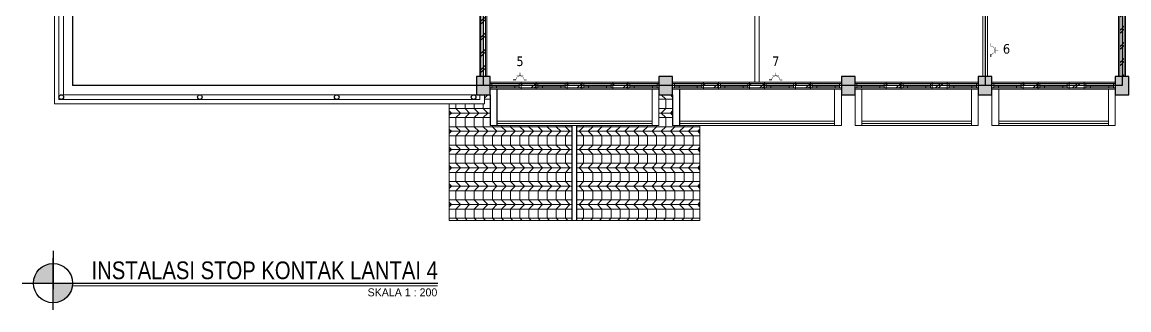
# Model space of a CAD drawing. Header units: millimetres. Extents: x -17012 to 17775, y -5570 to 5430.
# Drawn here: x 9390 to 14241, y 671 to 1929 of the extents above; entities that cross this region are included whole.
import ezdxf

# ---------------------------------------------------------------- set-up
doc = ezdxf.new("R2010")
doc.units = ezdxf.units.MM
for name, color, linetype, lineweight in [('ars', 11, 'Continuous', 5), ('DENAH', 7, 'Continuous', 0), ('dinding', 5, 'Continuous', 15), ('KOLOM', 1, 'Continuous', 30), ('kus', 63, 'Continuous', 15), ('LAMPU-LISTRIK', 22, 'Continuous', 0), ('lan', 7, 'Continuous', 15), ('Notasi', 2, 'Continuous', 20), ('PARTISI', 190, 'Continuous', 9), ('SANITAIR', 4, 'Continuous', 5), ('sol kol', 8, 'Continuous', 0)]:
    doc.layers.add(name, color=color, linetype=linetype, lineweight=lineweight)
doc.layers.add('as', color=1, linetype='Continuous', plot=False)
doc.layers.add('D1', color=1, linetype='Continuous')
doc.layers.add('HT', color=8, linetype='Continuous')
doc.styles.add('NOT', font='ARIALN.TTF')
doc.styles.add('style2', font='verdana.ttf')
doc.styles.add('tahoma', font='tahoma.ttf')

# ---------------------------------------------------------------- blocks, each defined once
blk = doc.blocks.new('K1')
at = {"layer": 'KOLOM'}
blk.add_lwpolyline([(0.2, 0.15), (-0.2, 0.15), (-0.2, -0.15), (0.2, -0.15), (0.2, 0.15)], dxfattribs=at)
blk = doc.blocks.new('H')
at = {"layer": 'LAMPU-LISTRIK', "ltscale": 2}
blk.add_line((2116771, -303777), (2116700, -303777), dxfattribs=at)
at = {"layer": 'LAMPU-LISTRIK', "ltscale": 2, "const_width": 10}
for points in [[(2116880, -303647), (2116880, -303577)], [(2116700, -303777), (2116771, -303777)], [(2116970, -303647), (2116790, -303647)], [(2117060, -303777), (2116989, -303777)]]:
    blk.add_lwpolyline(points, dxfattribs=at)
blk.add_lwpolyline([(2116989, -303777, 1), (2116771, -303777)], format="xyb", dxfattribs=at)

msp = doc.modelspace()

# ---------------------------------------------------------------- hatches: boundary and pattern name
at = {"layer": 'ars'}
h = msp.add_hatch(dxfattribs=at)
h.set_pattern_fill('TEMBOK', color=256, scale=50)
h.set_pattern_definition([(45, (12210.864, 1611.834), (-35.3553, 35.3553), []), (45, (12223.364, 1611.834), (-35.3553, 35.3553), [])])
h.paths.add_polyline_path([(11420.9, 1691.8), (11420.9, 2511.8), (11400.9, 2511.8), (11400.9, 1691.8)])
h = msp.add_hatch(dxfattribs=at)
h.set_pattern_fill('TEMBOK', color=256, scale=50)
h.set_pattern_definition([(45, (12010.864, 1611.834), (-35.3553, 35.3553), []), (45, (12023.364, 1611.834), (-35.3553, 35.3553), [])])
h.paths.add_polyline_path([(14220.9, 1691.8), (14220.9, 2511.8), (14200.9, 2511.8), (14200.9, 1691.8)])
h = msp.add_hatch(dxfattribs=at)
h.set_pattern_fill('TEMBOK', color=256, scale=50)
h.set_pattern_definition([(45, (10750.864, 1336.834), (-35.3553, 35.3553), []), (45, (10763.364, 1336.834), (-35.3553, 35.3553), [])])
h.paths.add_polyline_path([(11642.2, 1661.8), (11576.9, 1661.8), (11576.9, 1641.8), (11642.2, 1641.8)])
h = msp.add_hatch(dxfattribs=at)
h.set_pattern_fill('TEMBOK', color=256, scale=50)
h.set_pattern_definition([(45, (10952.2, 1336.834), (-35.3553, 35.3553), []), (45, (10964.7, 1336.834), (-35.3553, 35.3553), [])])
h.paths.add_polyline_path([(11843.5, 1661.8), (11778.2, 1661.8), (11778.2, 1641.8), (11843.5, 1641.8)])
h = msp.add_hatch(dxfattribs=at)
h.set_pattern_fill('TEMBOK', color=256, scale=50)
h.set_pattern_definition([(45, (11153.53, 1336.834), (-35.3553, 35.3553), []), (45, (11166.03, 1336.834), (-35.3553, 35.3553), [])])
h.paths.add_polyline_path([(12044.9, 1661.8), (11979.5, 1661.8), (11979.5, 1641.8), (12044.9, 1641.8)])
h = msp.add_hatch(dxfattribs=at)
h.set_pattern_fill('TEMBOK', color=256, scale=50)
h.set_pattern_definition([(45, (11550.864, 1336.834), (-35.3553, 35.3553), []), (45, (11563.364, 1336.834), (-35.3553, 35.3553), [])])
h.paths.add_polyline_path([(12442.2, 1661.8), (12376.9, 1661.8), (12376.9, 1641.8), (12442.2, 1641.8)])
h = msp.add_hatch(dxfattribs=at)
h.set_pattern_fill('TEMBOK', color=256, scale=50)
h.set_pattern_definition([(45, (11752.2, 1336.834), (-35.3553, 35.3553), []), (45, (11764.7, 1336.834), (-35.3553, 35.3553), [])])
h.paths.add_polyline_path([(12643.5, 1661.8), (12578.2, 1661.8), (12578.2, 1641.8), (12643.5, 1641.8)])
h = msp.add_hatch(dxfattribs=at)
h.set_pattern_fill('TEMBOK', color=256, scale=50)
h.set_pattern_definition([(45, (11953.53, 1336.834), (-35.3553, 35.3553), []), (45, (11966.03, 1336.834), (-35.3553, 35.3553), [])])
h.paths.add_polyline_path([(12844.9, 1661.8), (12779.5, 1661.8), (12779.5, 1641.8), (12844.9, 1641.8)])
h = msp.add_hatch(dxfattribs=at)
h.set_pattern_fill('TEMBOK', color=256, scale=50)
h.set_pattern_definition([(45, (12350.864, 1336.834), (-35.3553, 35.3553), []), (45, (12363.364, 1336.834), (-35.3553, 35.3553), [])])
h.paths.add_polyline_path([(13242.9, 1661.8), (13176.9, 1661.8), (13176.9, 1641.8), (13242.9, 1641.8)])
h = msp.add_hatch(dxfattribs=at)
h.set_pattern_fill('TEMBOK', color=256, scale=50)
h.set_pattern_definition([(45, (12522.864, 1336.834), (-35.3553, 35.3553), []), (45, (12535.364, 1336.834), (-35.3553, 35.3553), [])])
h.paths.add_polyline_path([(13444.9, 1661.8), (13378.9, 1661.8), (13378.9, 1641.8), (13444.9, 1641.8)])
h = msp.add_hatch(dxfattribs=at)
h.set_pattern_fill('TEMBOK', color=256, scale=50)
h.set_pattern_definition([(45, (12950.864, 1336.834), (-35.3553, 35.3553), []), (45, (12963.364, 1336.834), (-35.3553, 35.3553), [])])
h.paths.add_polyline_path([(13842.9, 1661.8), (13776.9, 1661.8), (13776.9, 1641.8), (13842.9, 1641.8)])
h = msp.add_hatch(dxfattribs=at)
h.set_pattern_fill('TEMBOK', color=256, scale=50)
h.set_pattern_definition([(45, (13122.864, 1336.834), (-35.3553, 35.3553), []), (45, (13135.364, 1336.834), (-35.3553, 35.3553), [])])
h.paths.add_polyline_path([(14044.9, 1661.8), (13978.9, 1661.8), (13978.9, 1641.8), (14044.9, 1641.8)])
h = msp.add_hatch(dxfattribs=at)
h.set_pattern_fill('PLENTONG', color=256, scale=20, angle=270)
h.set_pattern_definition([(0, (12210.864, 1631.83), (2e-14, 80), []), (0, (12210.864, 1611.83), (2e-14, 80), []), (0, (12210.864, 1591.83), (2e-14, 80), []), (315, (12210.864, 1631.834), (40, -1e-14), [28.2843, -84.8528]), (45, (12210.864, 1591.834), (-40, 1e-14), [28.2843, -84.8528]), (270, (12210.864, 1591.834), (40, -7e-15), [40, -40])])
h.paths.add_polyline_path([(11440.9, 1476.8), (11440.9, 1611.8), (11415.9, 1611.8), (11415.9, 1571.8), (11260.9, 1571.8), (11260.9, 1061.8), (11800.9, 1061.8), (11800.9, 1476.8)])
h = msp.add_hatch(dxfattribs=at)
h.set_pattern_fill('PLENTONG', color=256, scale=20, angle=90)
h.set_pattern_definition([(180, (12210.864, 1591.83), (-1e-14, -80), []), (180, (12210.864, 1611.83), (-1e-14, -80), []), (180, (12210.864, 1631.83), (-1e-14, -80), []), (135, (12210.864, 1591.834), (-40, 5e-15), [28.2843, -84.853]), (225, (12210.864, 1631.834), (40, -5e-15), [28.2843, -84.853]), (90, (12210.864, 1631.834), (-40, 2e-15), [40, -40])])
h.paths.add_polyline_path([(12180.9, 1476.8), (11820.9, 1476.8), (11820.9, 1061.8), (12360.9, 1061.8), (12360.9, 1476.8), (12240.9, 1476.8), (12240.9, 1611.8), (12180.9, 1611.8)])
at = {"layer": 'DENAH'}
for points in [[(9439.2, 787.8), (9525.7, 787.8), (9525.7, 873.7, 0.416242)], [(9612.2, 787.8), (9525.7, 787.8), (9525.7, 701.8, 0.416242)]]:
    msp.add_hatch(color=256, dxfattribs=at).paths.add_polyline_path(points)
at = {"layer": 'sol kol'}
for points in [[(11380.9, 1691.8), (11380.9, 1611.8), (11440.9, 1611.8), (11440.9, 1691.8)], [(12180.9, 1691.8), (12180.9, 1611.8), (12240.9, 1611.8), (12240.9, 1691.8)], [(12980.9, 1691.8), (12980.9, 1611.8), (13040.9, 1611.8), (13040.9, 1691.8)], [(13580.9, 1691.8), (13580.9, 1611.8), (13640.9, 1611.8), (13640.9, 1691.8)], [(14180.9, 1691.8), (14180.9, 1611.8), (14240.9, 1611.8), (14240.9, 1691.8)]]:
    msp.add_hatch(color=256, dxfattribs=at).paths.add_polyline_path(points)

# ---------------------------------------------------------------- linework, layer by layer
for p, q in [((11440.9, 1611.8), (11440.9, 1476.8)), ((11470.9, 1636.8), (11470.9, 1476.8)), ((12240.9, 1611.8), (12240.9, 1476.8)), ((12270.9, 1636.8), (12270.9, 1476.8)), ((11800.9, 1061.8), (11800.9, 1476.8)), ((11820.9, 1061.8), (11820.9, 1476.8))]:
    msp.add_line(p, q)
for centre in [(9560.9, 1601.8), (10168.5, 1601.8), (10768.5, 1601.8), (11368.5, 1601.8)]:
    msp.add_circle(centre, 10)
at = {"layer": 'ars'}
for points in [[(11420.9, 1691.8), (11420.9, 2511.8), (11400.9, 2511.8), (11400.9, 1691.8)], [(14220.9, 1691.8), (14220.9, 2511.8), (14200.9, 2511.8), (14200.9, 1691.8)], [(11642.2, 1661.8), (11576.9, 1661.8), (11576.9, 1641.8), (11642.2, 1641.8)], [(11843.5, 1661.8), (11778.2, 1661.8), (11778.2, 1641.8), (11843.5, 1641.8)], [(12044.9, 1661.8), (11979.5, 1661.8), (11979.5, 1641.8), (12044.9, 1641.8)], [(12442.2, 1661.8), (12376.9, 1661.8), (12376.9, 1641.8), (12442.2, 1641.8)], [(12643.5, 1661.8), (12578.2, 1661.8), (12578.2, 1641.8), (12643.5, 1641.8)], [(12844.9, 1661.8), (12779.5, 1661.8), (12779.5, 1641.8), (12844.9, 1641.8)], [(13242.9, 1661.8), (13176.9, 1661.8), (13176.9, 1641.8), (13242.9, 1641.8)], [(13444.9, 1661.8), (13378.9, 1661.8), (13378.9, 1641.8), (13444.9, 1641.8)], [(13842.9, 1661.8), (13776.9, 1661.8), (13776.9, 1641.8), (13842.9, 1641.8)], [(14044.9, 1661.8), (13978.9, 1661.8), (13978.9, 1641.8), (14044.9, 1641.8)]]:
    msp.add_lwpolyline(points, close=True, dxfattribs=at)
for points in [[(12150.9, 1496.8), (11470.9, 1496.8)], [(12150.9, 1486.8), (11470.9, 1486.8)], [(12950.9, 1496.8), (12270.9, 1496.8)], [(12950.9, 1486.8), (12270.9, 1486.8)], [(13550.9, 1496.8), (13070.9, 1496.8)], [(13550.9, 1486.8), (13070.9, 1486.8)], [(14150.9, 1496.8), (13670.9, 1496.8)], [(14150.9, 1486.8), (13670.9, 1486.8)]]:
    msp.add_lwpolyline(points, dxfattribs=at)
at = {"layer": 'as'}
msp.add_line((11410.9, 3851.8), (11410.9, 1651.8), dxfattribs=at)
for points in [[(12210.9, 3851.8), (9610.9, 3851.8), (9610.9, 1651.8)], [(14210.9, 3851.8), (14210.9, 1651.8), (9610.9, 1651.8)], [(11410.9, 3851.8), (11410.9, 1651.8)], [(13010.9, 3851.8), (14210.9, 3851.8), (14210.9, 1651.8)], [(13610.9, 3851.8), (13610.9, 1651.8)]]:
    msp.add_lwpolyline(points, dxfattribs=at)
at = {"layer": 'D1', "color": 7, "const_width": 5.42}
msp.add_lwpolyline([(9611, 776), (11211, 776)], dxfattribs=at)
at = {"layer": 'D1', "color": 7}
msp.add_circle((9525.1, 787.8), 85.9, dxfattribs=at)
at = {"layer": 'dinding'}
for p, q in [((9530.9, 1571.8), (9530.9, 3931.8)), ((9550.9, 1591.8), (9550.9, 3911.8)), ((11395.9, 1591.8), (11395.9, 1611.8)), ((11415.9, 1571.8), (11415.9, 1611.8)), ((11415.9, 1571.8), (9530.9, 1571.8)), ((11395.9, 1591.8), (9550.9, 1591.8))]:
    msp.add_line(p, q, dxfattribs=at)
for points in [[(11425.9, 1691.8), (11425.9, 2511.8), (11395.9, 2511.8), (11395.9, 1691.8)], [(14225.9, 1691.8), (14225.9, 2511.8), (14195.9, 2511.8), (14195.9, 1691.8)], [(11642.2, 1666.8), (11576.9, 1666.8), (11576.9, 1636.8), (11642.2, 1636.8)], [(11843.5, 1666.8), (11778.2, 1666.8), (11778.2, 1636.8), (11843.5, 1636.8)], [(12044.9, 1666.8), (11979.5, 1666.8), (11979.5, 1636.8), (12044.9, 1636.8)], [(12442.2, 1666.8), (12376.9, 1666.8), (12376.9, 1636.8), (12442.2, 1636.8)], [(12643.5, 1666.8), (12578.2, 1666.8), (12578.2, 1636.8), (12643.5, 1636.8)], [(12844.9, 1666.8), (12779.5, 1666.8), (12779.5, 1636.8), (12844.9, 1636.8)], [(13242.9, 1666.8), (13176.9, 1666.8), (13176.9, 1636.8), (13242.9, 1636.8)], [(13444.9, 1666.8), (13378.9, 1666.8), (13378.9, 1636.8), (13444.9, 1636.8)], [(13842.9, 1666.8), (13776.9, 1666.8), (13776.9, 1636.8), (13842.9, 1636.8)], [(14044.9, 1666.8), (13978.9, 1666.8), (13978.9, 1636.8), (14044.9, 1636.8)]]:
    msp.add_lwpolyline(points, close=True, dxfattribs=at)
at = {"layer": 'HT'}
for p, q in [((9525.7, 928.6), (9525.7, 760.8)), ((9525.7, 671), (9525.7, 896.5)), ((9389.5, 787.8), (11211, 787.8))]:
    msp.add_line(p, q, dxfattribs=at)
at = {"layer": 'kus'}
for p, q in [((11568.9, 1661.8), (11448.9, 1661.8)), ((11770.2, 1661.8), (11650.2, 1661.8)), ((11971.5, 1661.8), (11851.5, 1661.8)), ((12172.9, 1661.8), (12052.9, 1661.8)), ((12368.9, 1661.8), (12248.9, 1661.8)), ((12570.2, 1661.8), (12450.2, 1661.8)), ((12771.5, 1661.8), (12651.5, 1661.8)), ((12972.9, 1661.8), (12852.9, 1661.8)), ((13168.9, 1661.8), (13048.9, 1661.8)), ((13370.9, 1661.8), (13250.9, 1661.8)), ((13572.9, 1661.8), (13452.9, 1661.8)), ((13768.9, 1661.8), (13648.9, 1661.8)), ((13970.9, 1661.8), (13850.9, 1661.8)), ((14172.9, 1661.8), (14052.9, 1661.8)), ((11568.9, 1648.8), (11448.9, 1648.8)), ((11568.9, 1641.8), (11448.9, 1641.8)), ((11468.9, 1648.8), (11468.9, 1641.8)), ((11548.9, 1648.8), (11548.9, 1641.8)), ((11770.2, 1648.8), (11650.2, 1648.8)), ((11770.2, 1641.8), (11650.2, 1641.8)), ((11670.2, 1648.8), (11670.2, 1641.8)), ((11750.2, 1648.8), (11750.2, 1641.8)), ((11971.5, 1648.8), (11851.5, 1648.8)), ((11971.5, 1641.8), (11851.5, 1641.8)), ((11871.5, 1648.8), (11871.5, 1641.8)), ((11951.5, 1648.8), (11951.5, 1641.8)), ((12172.9, 1648.8), (12052.9, 1648.8)), ((12172.9, 1641.8), (12052.9, 1641.8)), ((12072.9, 1648.8), (12072.9, 1641.8)), ((12152.9, 1648.8), (12152.9, 1641.8)), ((12368.9, 1648.8), (12248.9, 1648.8)), ((12368.9, 1641.8), (12248.9, 1641.8)), ((12268.9, 1648.8), (12268.9, 1641.8)), ((12348.9, 1648.8), (12348.9, 1641.8)), ((12570.2, 1648.8), (12450.2, 1648.8)), ((12570.2, 1641.8), (12450.2, 1641.8)), ((12470.2, 1648.8), (12470.2, 1641.8)), ((12550.2, 1648.8), (12550.2, 1641.8)), ((12771.5, 1648.8), (12651.5, 1648.8)), ((12771.5, 1641.8), (12651.5, 1641.8)), ((12671.5, 1648.8), (12671.5, 1641.8)), ((12751.5, 1648.8), (12751.5, 1641.8)), ((12972.9, 1648.8), (12852.9, 1648.8)), ((12972.9, 1641.8), (12852.9, 1641.8)), ((12872.9, 1648.8), (12872.9, 1641.8)), ((12952.9, 1648.8), (12952.9, 1641.8)), ((13168.9, 1648.8), (13048.9, 1648.8)), ((13168.9, 1641.8), (13048.9, 1641.8)), ((13068.9, 1648.8), (13068.9, 1641.8)), ((13148.9, 1648.8), (13148.9, 1641.8)), ((13370.9, 1648.8), (13250.9, 1648.8)), ((13370.9, 1641.8), (13250.9, 1641.8)), ((13270.9, 1648.8), (13270.9, 1641.8)), ((13350.9, 1648.8), (13350.9, 1641.8)), ((13572.9, 1648.8), (13452.9, 1648.8)), ((13572.9, 1641.8), (13452.9, 1641.8)), ((13472.9, 1648.8), (13472.9, 1641.8)), ((13552.9, 1648.8), (13552.9, 1641.8)), ((13768.9, 1648.8), (13648.9, 1648.8)), ((13768.9, 1641.8), (13648.9, 1641.8)), ((13668.9, 1648.8), (13668.9, 1641.8)), ((13748.9, 1648.8), (13748.9, 1641.8)), ((13970.9, 1648.8), (13850.9, 1648.8)), ((13970.9, 1641.8), (13850.9, 1641.8)), ((13870.9, 1648.8), (13870.9, 1641.8)), ((13950.9, 1648.8), (13950.9, 1641.8)), ((14172.9, 1648.8), (14052.9, 1648.8)), ((14172.9, 1641.8), (14052.9, 1641.8)), ((14072.9, 1648.8), (14072.9, 1641.8)), ((14152.9, 1648.8), (14152.9, 1641.8))]:
    msp.add_line(p, q, dxfattribs=at)
for points in [[(11448.9, 1641.8), (11440.9, 1641.8), (11440.9, 1661.8), (11448.9, 1661.8)], [(11576.9, 1641.8), (11568.9, 1641.8), (11568.9, 1661.8), (11576.9, 1661.8)], [(11650.2, 1641.8), (11642.2, 1641.8), (11642.2, 1661.8), (11650.2, 1661.8)], [(11778.2, 1641.8), (11770.2, 1641.8), (11770.2, 1661.8), (11778.2, 1661.8)], [(11851.5, 1641.8), (11843.5, 1641.8), (11843.5, 1661.8), (11851.5, 1661.8)], [(11979.5, 1641.8), (11971.5, 1641.8), (11971.5, 1661.8), (11979.5, 1661.8)], [(12052.9, 1641.8), (12044.9, 1641.8), (12044.9, 1661.8), (12052.9, 1661.8)], [(12180.9, 1641.8), (12172.9, 1641.8), (12172.9, 1661.8), (12180.9, 1661.8)], [(12248.9, 1641.8), (12240.9, 1641.8), (12240.9, 1661.8), (12248.9, 1661.8)], [(12376.9, 1641.8), (12368.9, 1641.8), (12368.9, 1661.8), (12376.9, 1661.8)], [(12450.2, 1641.8), (12442.2, 1641.8), (12442.2, 1661.8), (12450.2, 1661.8)], [(12578.2, 1641.8), (12570.2, 1641.8), (12570.2, 1661.8), (12578.2, 1661.8)], [(12651.5, 1641.8), (12643.5, 1641.8), (12643.5, 1661.8), (12651.5, 1661.8)], [(12779.5, 1641.8), (12771.5, 1641.8), (12771.5, 1661.8), (12779.5, 1661.8)], [(12852.9, 1641.8), (12844.9, 1641.8), (12844.9, 1661.8), (12852.9, 1661.8)], [(12980.9, 1641.8), (12972.9, 1641.8), (12972.9, 1661.8), (12980.9, 1661.8)], [(13048.9, 1641.8), (13040.9, 1641.8), (13040.9, 1661.8), (13048.9, 1661.8)], [(13176.9, 1641.8), (13168.9, 1641.8), (13168.9, 1661.8), (13176.9, 1661.8)], [(13250.9, 1641.8), (13242.9, 1641.8), (13242.9, 1661.8), (13250.9, 1661.8)], [(13378.9, 1641.8), (13370.9, 1641.8), (13370.9, 1661.8), (13378.9, 1661.8)], [(13452.9, 1641.8), (13444.9, 1641.8), (13444.9, 1661.8), (13452.9, 1661.8)], [(13580.9, 1641.8), (13572.9, 1641.8), (13572.9, 1661.8), (13580.9, 1661.8)], [(13648.9, 1641.8), (13640.9, 1641.8), (13640.9, 1661.8), (13648.9, 1661.8)], [(13776.9, 1641.8), (13768.9, 1641.8), (13768.9, 1661.8), (13776.9, 1661.8)], [(13850.9, 1641.8), (13842.9, 1641.8), (13842.9, 1661.8), (13850.9, 1661.8)], [(13978.9, 1641.8), (13970.9, 1641.8), (13970.9, 1661.8), (13978.9, 1661.8)], [(14052.9, 1641.8), (14044.9, 1641.8), (14044.9, 1661.8), (14052.9, 1661.8)], [(14180.9, 1641.8), (14172.9, 1641.8), (14172.9, 1661.8), (14180.9, 1661.8)]]:
    msp.add_lwpolyline(points, close=True, dxfattribs=at)
at = {"layer": 'lan'}
for p, q in [((12150.9, 1636.8), (12150.9, 1476.8)), ((12180.9, 1611.8), (12180.9, 1476.8)), ((12950.9, 1636.8), (12950.9, 1476.8)), ((12980.9, 1611.8), (12980.9, 1476.8)), ((13040.9, 1611.8), (13040.9, 1476.8)), ((13070.9, 1636.8), (13070.9, 1476.8)), ((13550.9, 1636.8), (13550.9, 1476.8)), ((13580.9, 1611.8), (13580.9, 1476.8)), ((13640.9, 1611.8), (13640.9, 1476.8)), ((13670.9, 1636.8), (13670.9, 1476.8)), ((14150.9, 1636.8), (14150.9, 1476.8)), ((14180.9, 1611.8), (14180.9, 1476.8)), ((11260.9, 1061.8), (11260.9, 1571.8)), ((12360.9, 1476.8), (12360.9, 1061.8)), ((12360.9, 1061.8), (11260.9, 1061.8))]:
    msp.add_line(p, q, dxfattribs=at)
for points in [[(11576.9, 1636.8), (11440.9, 1636.8), (11440.9, 1666.8), (11576.9, 1666.8)], [(11778.2, 1636.8), (11642.2, 1636.8), (11642.2, 1666.8), (11778.2, 1666.8)], [(11979.5, 1636.8), (11843.5, 1636.8), (11843.5, 1666.8), (11979.5, 1666.8)], [(12180.9, 1636.8), (12044.9, 1636.8), (12044.9, 1666.8), (12180.9, 1666.8)], [(12376.9, 1636.8), (12240.9, 1636.8), (12240.9, 1666.8), (12376.9, 1666.8)], [(12578.2, 1636.8), (12442.2, 1636.8), (12442.2, 1666.8), (12578.2, 1666.8)], [(12779.5, 1636.8), (12643.5, 1636.8), (12643.5, 1666.8), (12779.5, 1666.8)], [(12980.9, 1636.8), (12844.9, 1636.8), (12844.9, 1666.8), (12980.9, 1666.8)], [(13176.9, 1636.8), (13040.9, 1636.8), (13040.9, 1666.8), (13176.9, 1666.8)], [(13378.9, 1636.8), (13242.9, 1636.8), (13242.9, 1666.8), (13378.9, 1666.8)], [(13580.9, 1636.8), (13444.9, 1636.8), (13444.9, 1666.8), (13580.9, 1666.8)], [(13776.9, 1636.8), (13640.9, 1636.8), (13640.9, 1666.8), (13776.9, 1666.8)], [(13978.9, 1636.8), (13842.9, 1636.8), (13842.9, 1666.8), (13978.9, 1666.8)], [(14180.9, 1636.8), (14044.9, 1636.8), (14044.9, 1666.8), (14180.9, 1666.8)]]:
    msp.add_lwpolyline(points, close=True, dxfattribs=at)
for points in [[(12180.9, 1476.8), (11440.9, 1476.8)], [(12980.9, 1476.8), (12240.9, 1476.8)], [(13580.9, 1476.8), (13040.9, 1476.8)], [(14180.9, 1476.8), (13640.9, 1476.8)]]:
    msp.add_lwpolyline(points, dxfattribs=at)
at = {"layer": 'PARTISI'}
for points in [[(12600.9, 1666.8), (12620.9, 1666.8), (12620.9, 2541.8), (12600.9, 2541.8)], [(13600.9, 1691.8), (13620.9, 1691.8), (13620.9, 2511.8), (13600.9, 2511.8)]]:
    msp.add_lwpolyline(points, close=True, dxfattribs=at)
at = {"layer": 'SANITAIR'}
msp.add_lwpolyline([(11410.9, 1611.8), (9570.9, 1611.8), (9570.9, 3891.8), (11410.9, 3891.8)], dxfattribs=at)

# ---------------------------------------------------------------- block references
at = {"layer": 'D1', "xscale": -0.1637999999111344, "yscale": 0.1637999999111344, "zscale": 0.1638, "rotation": 270}
msp.add_blockref('H', (63394, -344938.2), dxfattribs=at)
at = {"layer": 'D1', "xscale": 0.1637999999111344, "yscale": 0.1637999999111344, "zscale": 0.1638}
for p in [(-335173.1, 51435.1), (-334051.9, 51435.1)]:
    msp.add_blockref('H', p, dxfattribs=at)
at = {"layer": 'KOLOM', "xscale": 200, "yscale": 200, "zscale": 200, "rotation": 90}
for p in [(11410.9, 1651.8), (12210.9, 1651.8), (13010.9, 1651.8), (13610.9, 1651.8), (14210.9, 1651.8)]:
    msp.add_blockref('K1', p, dxfattribs=at)

# ---------------------------------------------------------------- texts
at = {"color": 0}
for s, insert, char_height, width, attachment_point, style in [(' INSTALASI STOP KONTAK LANTAI 4', (9669.3, 882.5), 77.414, 2287.765, 1, 'NOT'), ('{\\fCentury Gothic|b0|i0|c0|p34;SKALA 1 : 200}', (11209.4, 764.7), 34.836, 386.369, 3, 'style2')]:
    msp.add_mtext(s, dxfattribs=dict(at, insert=insert, char_height=char_height, width=width, attachment_point=attachment_point, style=style))
at = {"layer": 'Notasi', "color": 3, "style": 'tahoma'}
for s, p in [('6', (13688.8, 1791.6)), ('5', (11556, 1737.4)), ('7', (12677.3, 1737.4))]:
    msp.add_text(s, height=42.1, dxfattribs=at).set_placement(p)

doc.saveas('drawing.dxf')
